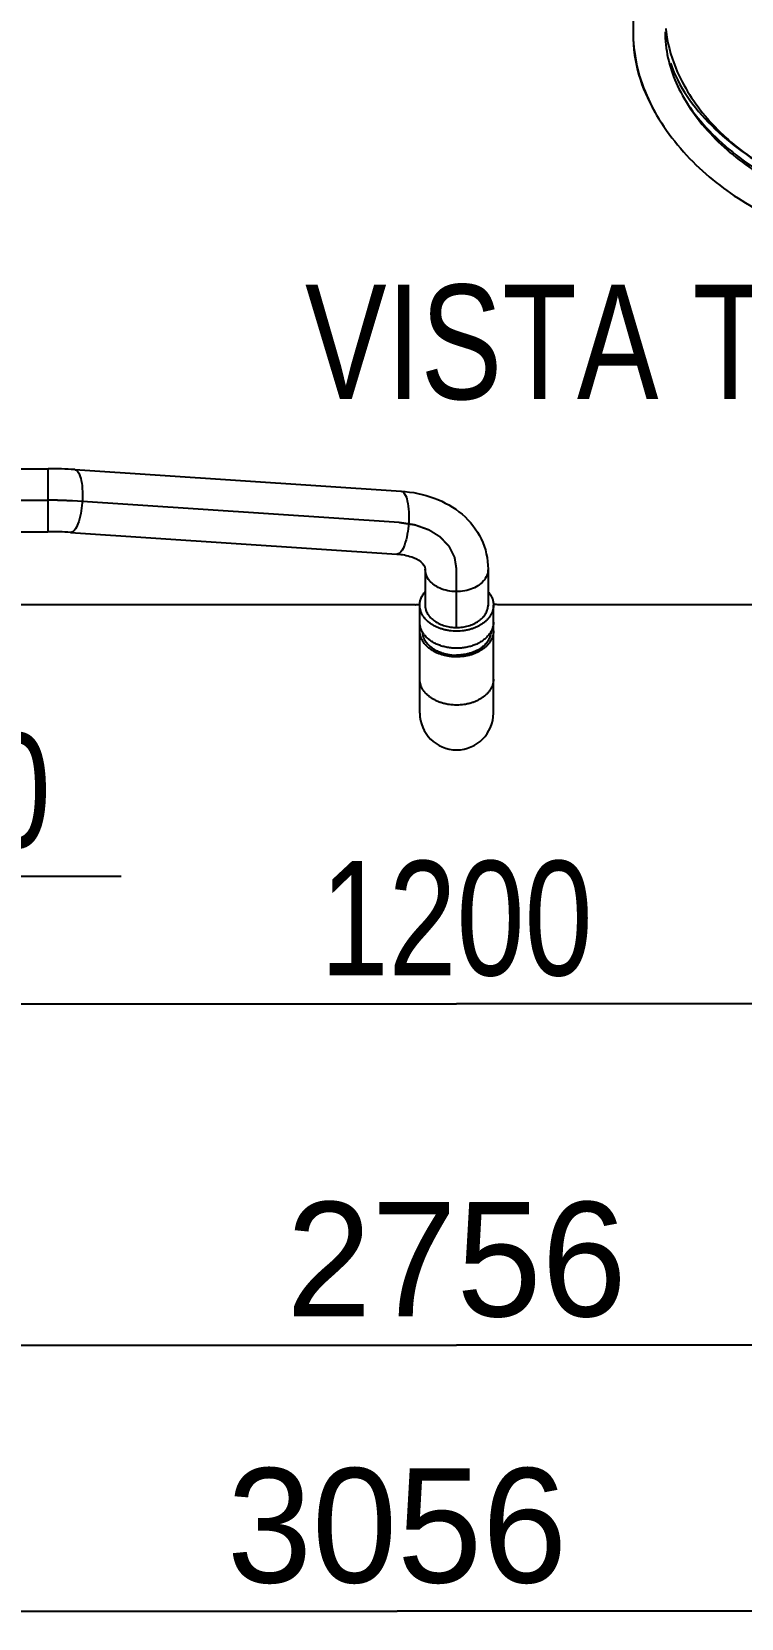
# Model space of a CAD drawing. Header units: millimetres. Extents: x 0 to 10500, y 0 to 7425.
# Drawn here: x 3070 to 3535, y 3800 to 4840 of the extents above; entities that cross this region are included whole.
import ezdxf

# ---------------------------------------------------------------- set-up
doc = ezdxf.new("R2010")
doc.units = ezdxf.units.MM
doc.header["$LTSCALE"] = 577.5
doc.linetypes.add('CENTER', pattern=[0.6, 0.375, -0.075, 0.075, -0.075])
doc.layers.get('0').update_dxf_attribs({"linetype": 'CONTINUOUS'})
for name, color, linetype in [('02___PRT_ALL_AXES', 7, 'CONTINUOUS'), ('DEFAULT_1', 7, 'CENTER'), ('NOTES3D', 7, 'CONTINUOUS')]:
    doc.layers.add(name, color=color, linetype=linetype)
doc.styles.get("Standard").update_dxf_attribs({"font": 'txt', "width": 0.85})
doc.styles.add('TEXTSTYLE_2', font='txt', dxfattribs={"width": 0.8})
doc.styles.add('TEXTSTYLE_3', font='txt')
doc.dimstyles.new('DIMSTYLE_1', dxfattribs={"dimtxt": 75, "dimasz": 3.5, "dimexe": 1.5, "dimexo": 1.5, "dimgap": 18.75, "dimtad": 1, "dimdec": 1, "dimtxsty": 'TEXTSTYLE_2', "dimblk": '_FILLED', "dimblk1": '_FILLED', "dimblk2": '_FILLED', "dimcen": 0.09, "dimadec": 1, "dimazin": 2, "dimtp": 0.1, "dimtm": 0.1, "dimtfac": 1, "dimtdec": 1, "dimtofl": 0, "dimtmove": 0, "dimatfit": 3, "dimldrblk": '_FILLED', "dimfxl": 1, "dimtolj": 1, "dimarcsym": 0})
doc.dimstyles.new('DIMSTYLE_2', dxfattribs={"dimtxt": 75, "dimasz": 3.5, "dimexe": 1.5, "dimexo": 1.5, "dimgap": 18.75, "dimtad": 1, "dimdec": 1, "dimtxsty": 'TEXTSTYLE_3', "dimblk": '_FILLED', "dimblk1": '_FILLED', "dimblk2": '_FILLED', "dimcen": 0.09, "dimadec": 1, "dimazin": 2, "dimtp": 0.1, "dimtm": 0.1, "dimtfac": 1, "dimtdec": 1, "dimtofl": 0, "dimtmove": 0, "dimatfit": 3, "dimldrblk": '_FILLED', "dimfxl": 1, "dimtolj": 1, "dimarcsym": 0})
doc.dimstyles.get("Standard").update_dxf_attribs({"dimtxt": 3.5, "dimasz": 3.5, "dimexe": 1.5, "dimexo": 1.5, "dimtad": 1, "dimdec": 1, "dimtxsty": 'Standard', "dimblk": '_FILLED', "dimblk1": '_FILLED', "dimblk2": '_FILLED', "dimcen": 0.09, "dimadec": 1, "dimazin": 2, "dimtol": 1, "dimtp": 0.1, "dimtm": 0.1, "dimtfac": 1, "dimtdec": 1, "dimtofl": 0, "dimtmove": 0, "dimatfit": 3, "dimldrblk": '_FILLED', "dimfxl": 1, "dimtolj": 1, "dimarcsym": 0})

# ---------------------------------------------------------------- blocks, each defined once
blk = doc.blocks.new('_FILLED')
at = {"color": 0, "linetype": 'ByBlock'}
blk.add_solid([(0, 0), (-1, 0.21), (-1, -0.21)], dxfattribs=at)
blk = doc.blocks.new('*D4')
at = {"color": 2, "linetype": 'Continuous', "transparency": 16777216}
for p, q in [((2873.6, 4305), (2873.6, 4370.9)), ((2623.6, 4305), (2623.6, 4338)), ((2623.6, 4284.7), (2623.6, 4305)), ((2873.6, 4284.7), (2873.6, 4305)), ((2623.6, 4286.2), (2748.6, 4286.2)), ((2873.6, 4286.2), (2748.6, 4286.2)), ((2748.6, 4286.2), (3128.6, 4286.2))]:
    blk.add_line(p, q, dxfattribs=at)
at = {"color": 2, "linetype": 'Continuous', "transparency": 16777216, "xscale": 3.5, "yscale": 3.5, "zscale": 3.5, "rotation": 180}
blk.add_blockref('_FILLED', (2623.6, 4286.2), dxfattribs=at)
at = {"color": 2, "linetype": 'Continuous', "transparency": 16777216, "xscale": 3.5, "yscale": 3.5, "zscale": 3.5}
blk.add_blockref('_FILLED', (2873.6, 4286.2), dxfattribs=at)
at = {"color": 2, "linetype": 'Continuous', "transparency": 16777216, "insert": (2948.6, 4380), "char_height": 75, "width": 180, "attachment_point": 1, "line_spacing_factor": 0.9, "style": 'TEXTSTYLE_2'}
blk.add_mtext('250', dxfattribs=at)
blk = doc.blocks.new('*D6')
at = {"color": 2, "linetype": 'Continuous', "transparency": 16777216}
for p, q in [((2748.6, 4306.7), (2748.6, 4221.2)), ((3948.6, 4306.7), (3948.6, 4221.2)), ((2748.6, 4221.2), (2748.6, 4201)), ((3948.6, 4221.2), (3948.6, 4201)), ((2748.6, 4202.5), (3348.6, 4202.5)), ((3948.6, 4202.5), (3348.6, 4202.5))]:
    blk.add_line(p, q, dxfattribs=at)
at = {"color": 2, "linetype": 'Continuous', "transparency": 16777216, "xscale": 3.5, "yscale": 3.5, "zscale": 3.5, "rotation": 180}
blk.add_blockref('_FILLED', (2748.6, 4202.5), dxfattribs=at)
at = {"color": 2, "linetype": 'Continuous', "transparency": 16777216, "xscale": 3.5, "yscale": 3.5, "zscale": 3.5}
blk.add_blockref('_FILLED', (3948.6, 4202.5), dxfattribs=at)
at = {"color": 2, "linetype": 'Continuous', "transparency": 16777216, "insert": (3348.6, 4296.2), "char_height": 75, "width": 240, "attachment_point": 2, "line_spacing_factor": 0.9, "style": 'TEXTSTYLE_2'}
blk.add_mtext('1200', dxfattribs=at)
blk = doc.blocks.new('*D21')
at = {"color": 2, "linetype": 'Continuous', "transparency": 16777216}
for p, q in [((1970.6, 4373.7), (1970.6, 3997.7)), ((4726.6, 4373.7), (4726.6, 3997.7)), ((1970.6, 3997.7), (1970.6, 3977.4)), ((4726.6, 3997.7), (4726.6, 3977.4)), ((1970.6, 3978.9), (3348.6, 3978.9)), ((4726.6, 3978.9), (3348.6, 3978.9))]:
    blk.add_line(p, q, dxfattribs=at)
at = {"color": 2, "linetype": 'Continuous', "transparency": 16777216, "xscale": 3.5, "yscale": 3.5, "zscale": 3.5, "rotation": 180}
blk.add_blockref('_FILLED', (1970.6, 3978.9), dxfattribs=at)
at = {"color": 2, "linetype": 'Continuous', "transparency": 16777216, "xscale": 3.5, "yscale": 3.5, "zscale": 3.5}
blk.add_blockref('_FILLED', (4726.6, 3978.9), dxfattribs=at)
at = {"color": 2, "linetype": 'Continuous', "transparency": 16777216, "insert": (3348.6, 4072.7), "char_height": 75, "width": 300, "attachment_point": 2, "line_spacing_factor": 0.9, "style": 'TEXTSTYLE_3'}
blk.add_mtext('2756', dxfattribs=at)
blk = doc.blocks.new('*D22')
at = {"color": 2, "linetype": 'Continuous', "transparency": 16777216}
for p, q in [((4837.5, 4680.7), (4837.5, 3823.2)), ((1781.6, 4476.2), (1781.6, 3823.2)), ((1781.6, 3823.2), (1781.6, 3803)), ((4837.5, 3823.2), (4837.5, 3803)), ((1781.6, 3804.5), (3309.6, 3804.5)), ((4837.5, 3804.5), (3309.6, 3804.5))]:
    blk.add_line(p, q, dxfattribs=at)
at = {"color": 2, "linetype": 'Continuous', "transparency": 16777216, "xscale": 3.5, "yscale": 3.5, "zscale": 3.5, "rotation": 180}
blk.add_blockref('_FILLED', (1781.6, 3804.5), dxfattribs=at)
at = {"color": 2, "linetype": 'Continuous', "transparency": 16777216, "xscale": 3.5, "yscale": 3.5, "zscale": 3.5}
blk.add_blockref('_FILLED', (4837.5, 3804.5), dxfattribs=at)
at = {"color": 2, "linetype": 'Continuous', "transparency": 16777216, "insert": (3309.6, 3898.2), "char_height": 75, "width": 300, "attachment_point": 2, "line_spacing_factor": 0.9, "style": 'TEXTSTYLE_3'}
blk.add_mtext('3056', dxfattribs=at)

msp = doc.modelspace()

# ---------------------------------------------------------------- linework, layer by layer
at = {"color": 7, "linetype": 'Continuous'}
for p, q in [((3467.93, 5256.86), (3464.39, 4838.35)), ((3478.88, 4786.87), (3479.03, 4786.6)), ((2944.3, 4553.31), (3080.7, 4553.31)), ((3080.51, 4553.31), (3080.51, 4512.03)), ((3098.18, 4552.74), (3312.24, 4538.58)), ((2944.3, 4512.03), (3080.62, 4512.03)), ((3095.52, 4511.55), (3095.46, 4511.55)), ((3095.46, 4511.55), (3309.51, 4497.39)), ((3309.58, 4497.39), (3309.51, 4497.39)), ((3328.01, 4487.36), (3328.01, 4463.36)), ((3369.28, 4487.36), (3369.28, 4463.36)), ((3324.49, 4393.17), (3324.49, 4463.87)), ((3372.79, 4393.17), (3372.79, 4463.87))]:
    msp.add_line(p, q, dxfattribs=at)
at = {"color": 3, "linetype": 'Continuous'}
for p, q in [((3321.64, 4464.17), (2959.3, 4464.17)), ((3321.67, 4464.17), (3321.64, 4464.17)), ((3375.64, 4464.17), (3375.61, 4464.17)), ((3826.64, 4464.17), (3375.64, 4464.17))]:
    msp.add_line(p, q, dxfattribs=at)
at = {"color": 7, "linetype": 'Continuous'}
for centre, radius, start, end in [((3559, 4839.12), 94.57, 179.5178, 182.53186), ((3559.91, 4839.11), 74.48, 179.51803, 182.83286), ((3568.48, 4849.71), 83.05, 185.46561, 187.9193), ((3569.55, 4849.85), 84.14, 187.91503, 188.33391), ((3561.89, 4843.05), 76.73, 198.22985, 198.45885), ((3585.15, 4849.03), 123.11, 209.58506, 210.32542), ((3080.71, 4285.62), 267.69, 86.25863, 90.00392), ((3080.8, 4288.66), 264.65, 86.24779, 90.02192), ((3080.7, 4284.58), 227.46, 86.26237, 90.02045), ((3080.77, 4287.44), 224.59, 86.2511, 90.04023), ((3322.31, 4487.36), 46.97, 359.99999, 0.18917), ((3338.33, 4463.87), 10.33, 180.00055, 182.80831), ((3358.96, 4463.87), 10.33, 357.19169, 359.99945), ((3348.64, 4393.17), 24.15, 180, 360)]:
    msp.add_arc(centre, radius, start, end, dxfattribs=at)
at = {"color": 3, "linetype": 'Continuous'}
msp.add_arc((3348.1, 4213.19), 252.49, 83.7447, 84.38568, dxfattribs=at)
at = {"color": 7, "linetype": 'Continuous'}
for points, knots in [([(3464.39, 4838.35), (3464.31, 4828.92), (3467, 4811.33), (3473.99, 4795.47), (3478.08, 4788.25)], [0, 0, 0, 0, 0.5173165, 1, 1, 1, 1]), ([(3486.3, 4837.66), (3487.51, 4829.4), (3493.6, 4809.19), (3513.47, 4779.65), (3543.68, 4754.09), (3579.41, 4736.84), (3618.32, 4728.49), (3657.74, 4729.85), (3691.88, 4740.5), (3711.26, 4752), (3718.76, 4757.56)], [0, 0, 0, 0, 0.0903131, 0.2257826, 0.3612522, 0.4967218, 0.6321914, 0.767661, 0.9031305, 1, 1, 1, 1]), ([(3464.52, 4834.94), (3465.18, 4820.1), (3473.85, 4790.32), (3502.15, 4752.94), (3539.73, 4724.35), (3583.11, 4705.9), (3629.64, 4697.77), (3676.89, 4700.5), (3720.67, 4714.28), (3746.25, 4730.01), (3757.35, 4738.96)], [0, 0, 0, 0, 0.1153591, 0.2435358, 0.3717125, 0.4998893, 0.628066, 0.7562427, 0.8844194, 1, 1, 1, 1]), ([(3485.52, 4835.43), (3486.09, 4823.99), (3492.85, 4800.39), (3517.09, 4768.03), (3550.33, 4742.73), (3589.07, 4726.22), (3630.9, 4718.92), (3673.11, 4721.37), (3713.25, 4734.03), (3744.88, 4754.04), (3760.99, 4770.83), (3766.47, 4778.13)], [0, 0, 0, 0, 0.1037054, 0.220374, 0.3370425, 0.4537111, 0.5703796, 0.6870482, 0.8037168, 0.9203853, 1, 1, 1, 1]), ([(3489.11, 4818.76), (3491.57, 4811.36), (3498.82, 4797.15), (3515.29, 4777.78), (3542.44, 4755.16), (3580.51, 4734.27), (3617.29, 4723.97), (3637.98, 4720.7), (3641.21, 4720.25)], [0, 0, 0, 0, 0.135742, 0.271484, 0.4072261, 0.6787101, 0.9501942, 1, 1, 1, 1]), ([(3497.27, 4797.02), (3504.75, 4784.42), (3526.05, 4761.04), (3563.65, 4737.26), (3591.01, 4727.48), (3603.93, 4724.16)], [0, 0, 0, 0, 0.3496658, 0.7022857, 1, 1, 1, 1]), ([(3098.66, 4552.65), (3099.64, 4552.33), (3101.43, 4549.85), (3103.33, 4542.61), (3103.59, 4531.13), (3101.6, 4519.94), (3098.73, 4513.36), (3096.47, 4511.52), (3095.52, 4511.55)], [0, 0, 0, 0, 0.0697484, 0.1843464, 0.5107555, 0.8296203, 0.9364373, 1, 1, 1, 1]), ([(3098.18, 4552.74), (3098.26, 4552.73), (3098.42, 4552.71), (3098.58, 4552.67), (3098.66, 4552.65)], [0, 0, 0, 0, 0.4963375, 1, 1, 1, 1]), ([(3312.24, 4538.58), (3313.19, 4538.51), (3315.28, 4536.33), (3317.25, 4529.22), (3317.74, 4517.62), (3315.76, 4506.15), (3312.88, 4499.32), (3310.55, 4497.36), (3309.58, 4497.39)], [0, 0, 0, 0, 0.0640029, 0.1728438, 0.4982929, 0.8249868, 0.9350926, 1, 1, 1, 1]), ([(3312.24, 4538.58), (3319.62, 4538.09), (3334.01, 4535.25), (3352.93, 4524.65), (3366.14, 4508.04), (3369.26, 4494.27), (3369.28, 4487.52)], [0, 0, 0, 0, 0.2641147, 0.5153941, 0.7587326, 1, 1, 1, 1]), ([(3309.51, 4497.39), (3312.79, 4497.18), (3318.36, 4496.12), (3325.09, 4493.04), (3328.01, 4489.24), (3328.01, 4487.36)], [0, 0, 0, 0, 0.4408182, 0.747786, 1, 1, 1, 1]), ([(3336.5, 4475.56), (3334.09, 4476.8), (3329.9, 4479.95), (3328.01, 4485.03), (3328.01, 4487.36)], [0, 0, 0, 0, 0.5372494, 1, 1, 1, 1]), ([(3369.28, 4487.36), (3369.28, 4484.62), (3366.55, 4478.59), (3357.79, 4473.54), (3347.08, 4472.11), (3339.72, 4473.9), (3336.5, 4475.56)], [0, 0, 0, 0, 0.2052393, 0.4510021, 0.7284521, 1, 1, 1, 1]), ([(3324.49, 4463.87), (3324.49, 4464.26), (3324.53, 4465.04), (3324.7, 4466.2), (3324.98, 4467.35), (3325.37, 4468.49), (3325.87, 4469.6), (3326.48, 4470.68), (3327.19, 4471.74), (3327.72, 4472.41), (3328.01, 4472.74)], [0, 0, 0, 0, 0.1196961, 0.2399458, 0.3612851, 0.4842157, 0.6091912, 0.7366064, 0.8667899, 1, 1, 1, 1]), ([(3369.28, 4472.74), (3369.56, 4472.41), (3370.1, 4471.74), (3370.81, 4470.68), (3371.41, 4469.6), (3371.91, 4468.49), (3372.31, 4467.35), (3372.59, 4466.2), (3372.76, 4465.04), (3372.79, 4464.26), (3372.79, 4463.87)], [0, 0, 0, 0, 0.1332101, 0.2633936, 0.3908088, 0.5157843, 0.6387149, 0.7600542, 0.8803039, 1, 1, 1, 1]), ([(3348.64, 4446.79), (3347.07, 4446.79), (3344.71, 4446.95), (3341.64, 4447.5), (3339.41, 4448.06), (3337.27, 4448.77), (3335.23, 4449.63), (3333.33, 4450.63), (3331.57, 4451.75), (3329.97, 4452.99), (3328.55, 4454.34), (3327.33, 4455.78), (3326.47, 4457.06), (3325.9, 4458.11), (3325.53, 4458.9), (3325.21, 4459.71), (3324.95, 4460.53), (3324.75, 4461.36), (3324.6, 4462.19), (3324.51, 4463.03), (3324.49, 4463.59), (3324.49, 4463.87)], [0, 0, 0, 0, 0.1448465, 0.2164511, 0.287044, 0.356328, 0.4240406, 0.4899631, 0.5539305, 0.6158411, 0.6756656, 0.7334562, 0.7893532, 0.8166732, 0.8436141, 0.8702186, 0.8965343, 0.9226132, 0.948511, 0.9742864, 1, 1, 1, 1]), ([(3328.01, 4463.36), (3328.02, 4463.13), (3328.06, 4462.66), (3328.16, 4461.96), (3328.32, 4461.27), (3328.58, 4460.35), (3329.04, 4459.21), (3329.64, 4458.13), (3330.2, 4457.29), (3330.67, 4456.67), (3331.18, 4456.07), (3331.91, 4455.28), (3332.94, 4454.35), (3334.3, 4453.33), (3335.79, 4452.41), (3337.4, 4451.59), (3339.11, 4450.89), (3340.91, 4450.3), (3342.78, 4449.84), (3345.36, 4449.4), (3347.33, 4449.27), (3348.64, 4449.27)], [0, 0, 0, 0, 0.0256471, 0.051395, 0.0773002, 0.1034169, 0.1564582, 0.2109053, 0.2387587, 0.2670624, 0.2958383, 0.3251033, 0.3851235, 0.4471762, 0.5112199, 0.5771469, 0.6447922, 0.713942, 0.7843423, 0.855708, 1, 1, 1, 1]), ([(3372.79, 4463.87), (3372.79, 4463.59), (3372.77, 4463.03), (3372.69, 4462.19), (3372.54, 4461.36), (3372.34, 4460.53), (3372.08, 4459.71), (3371.76, 4458.9), (3371.39, 4458.11), (3370.81, 4457.06), (3369.96, 4455.78), (3368.73, 4454.34), (3367.32, 4452.99), (3365.72, 4451.75), (3363.96, 4450.63), (3362.06, 4449.63), (3360.02, 4448.77), (3357.88, 4448.06), (3355.65, 4447.5), (3352.57, 4446.95), (3350.22, 4446.79), (3348.64, 4446.79)], [0, 0, 0, 0, 0.0257136, 0.051489, 0.0773868, 0.1034657, 0.1297814, 0.1563859, 0.1833268, 0.2106468, 0.2665438, 0.3243344, 0.3841589, 0.4460695, 0.5100369, 0.5759594, 0.643672, 0.712956, 0.7835489, 0.8551535, 1, 1, 1, 1]), ([(3348.64, 4449.27), (3349.96, 4449.27), (3351.93, 4449.4), (3354.51, 4449.84), (3356.38, 4450.3), (3358.18, 4450.89), (3359.89, 4451.59), (3361.5, 4452.41), (3362.99, 4453.33), (3364.35, 4454.35), (3365.37, 4455.28), (3366.11, 4456.07), (3366.62, 4456.67), (3367.09, 4457.29), (3367.65, 4458.13), (3368.25, 4459.21), (3368.7, 4460.35), (3368.97, 4461.27), (3369.12, 4461.96), (3369.23, 4462.66), (3369.27, 4463.13), (3369.28, 4463.36)], [0, 0, 0, 0, 0.144292, 0.2156577, 0.286058, 0.3552078, 0.4228531, 0.4887801, 0.5528238, 0.6148765, 0.6748967, 0.7041617, 0.7329376, 0.7612413, 0.7890947, 0.8435418, 0.8965831, 0.9226998, 0.948605, 0.9743529, 1, 1, 1, 1]), ([(3348.64, 4398.35), (3347.07, 4398.35), (3344.71, 4398.52), (3341.64, 4399.06), (3339.41, 4399.62), (3337.27, 4400.34), (3335.23, 4401.2), (3333.33, 4402.19), (3331.57, 4403.32), (3329.97, 4404.56), (3328.55, 4405.9), (3327.33, 4407.34), (3326.47, 4408.62), (3325.9, 4409.67), (3325.53, 4410.47), (3325.21, 4411.28), (3324.95, 4412.09), (3324.75, 4412.92), (3324.6, 4413.75), (3324.51, 4414.59), (3324.49, 4415.15), (3324.49, 4415.43)], [0, 0, 0, 0, 0.1448465, 0.2164511, 0.287044, 0.356328, 0.4240406, 0.4899631, 0.5539305, 0.6158411, 0.6756656, 0.7334562, 0.7893532, 0.8166732, 0.8436141, 0.8702186, 0.8965343, 0.9226132, 0.948511, 0.9742864, 1, 1, 1, 1]), ([(3372.79, 4415.43), (3372.79, 4415.15), (3372.77, 4414.59), (3372.69, 4413.75), (3372.54, 4412.92), (3372.34, 4412.09), (3372.08, 4411.28), (3371.76, 4410.47), (3371.39, 4409.67), (3370.81, 4408.62), (3369.96, 4407.34), (3368.73, 4405.9), (3367.32, 4404.56), (3365.72, 4403.32), (3363.96, 4402.19), (3362.06, 4401.2), (3360.02, 4400.34), (3357.88, 4399.62), (3355.65, 4399.06), (3352.57, 4398.52), (3350.22, 4398.35), (3348.64, 4398.35)], [0, 0, 0, 0, 0.0257136, 0.051489, 0.0773868, 0.1034657, 0.1297814, 0.1563859, 0.1833268, 0.2106468, 0.2665438, 0.3243344, 0.3841589, 0.4460695, 0.5100369, 0.5759594, 0.643672, 0.712956, 0.7835489, 0.8551535, 1, 1, 1, 1])]:
    msp.add_open_spline(points, degree=3, knots=knots, dxfattribs=at)
at = {"color": 3, "linetype": 'Continuous'}
msp.add_open_spline([(3321.64, 4464.17), (3321.7, 4464.19), (3321.95, 4464.18), (3322.48, 4464.27), (3323.37, 4464.35), (3324.07, 4464.43), (3324.48, 4464.47)], degree=3, knots=[0, 0, 0, 0, 0.063678, 0.253691, 0.5672601, 1, 1, 1, 1], dxfattribs=at)
at = {"layer": '02___PRT_ALL_AXES', "color": 7, "linetype": 'Continuous'}
for centre, radius, start, end in [((3336.71, 4447.03), 12.22, 166.58237, 179.96556), ((3340.72, 4454.76), 16.76, 216.79032, 220.25855), ((3356.31, 4454.97), 17.1, 319.74924, 320.13007), ((3360.57, 4447.03), 12.22, 0.03444, 13.41763), ((3347.08, 4457.98), 27.8, 245.68268, 248.70889), ((3346.86, 4456.53), 25.18, 243.9938, 247.72764)]:
    msp.add_arc(centre, radius, start, end, dxfattribs=at)
for points, knots in [([(3327.29, 4444.72), (3327.06, 4445.02), (3326.64, 4445.64), (3326.07, 4446.59), (3325.59, 4447.58), (3325.19, 4448.58), (3324.88, 4449.59), (3324.66, 4450.62), (3324.52, 4451.66), (3324.49, 4452.35), (3324.49, 4452.7)], [0, 0, 0, 0, 0.1317874, 0.2610308, 0.3879767, 0.5129204, 0.6362014, 0.7581982, 0.8793206, 1, 1, 1, 1]), ([(3372.79, 4452.7), (3372.79, 4452.32), (3372.76, 4451.55), (3372.6, 4450.42), (3372.33, 4449.29), (3371.95, 4448.18), (3371.48, 4447.09), (3370.9, 4446.03), (3370.22, 4444.99), (3369.71, 4444.33), (3369.44, 4444.01)], [0, 0, 0, 0, 0.1199076, 0.2403447, 0.3618245, 0.4848291, 0.6097962, 0.7371097, 0.8670919, 1, 1, 1, 1]), ([(3335.63, 4432.65), (3334.8, 4433.03), (3333.2, 4433.85), (3330.99, 4435.32), (3329.06, 4436.97), (3327.69, 4438.49), (3326.77, 4439.78), (3326.17, 4440.76), (3325.66, 4441.77), (3325.23, 4442.8), (3324.9, 4443.84), (3324.67, 4444.9), (3324.53, 4445.97), (3324.49, 4446.68), (3324.49, 4447.04)], [0, 0, 0, 0, 0.1428558, 0.2802963, 0.4120157, 0.5380484, 0.5990882, 0.6588976, 0.7175923, 0.775313, 0.8322232, 0.8885061, 0.9443614, 1, 1, 1, 1]), ([(3326.08, 4446.6), (3326.09, 4446.37), (3326.12, 4445.89), (3326.22, 4445.17), (3326.36, 4444.46), (3326.61, 4443.51), (3327.04, 4442.35), (3327.72, 4440.99), (3328.58, 4439.69), (3329.59, 4438.44), (3330.76, 4437.27), (3331.62, 4436.55), (3332.08, 4436.2)], [0, 0, 0, 0, 0.0579129, 0.1160122, 0.174411, 0.2332183, 0.3524125, 0.4743933, 0.599767, 0.7289874, 0.862351, 1, 1, 1, 1]), ([(3348.64, 4435.62), (3347.61, 4435.62), (3345.54, 4435.71), (3342.49, 4436.13), (3339.54, 4436.83), (3336.74, 4437.78), (3334.14, 4438.98), (3332.15, 4440.19), (3330.69, 4441.25), (3329.37, 4442.36), (3328.47, 4443.28), (3327.92, 4443.92)], [0, 0, 0, 0, 0.1351888, 0.2692628, 0.4011538, 0.5298888, 0.6546389, 0.7747706, 0.8330009, 0.8899567, 1, 1, 1, 1]), ([(3372.79, 4447.04), (3372.79, 4446.76), (3372.77, 4446.2), (3372.69, 4445.36), (3372.54, 4444.53), (3372.34, 4443.7), (3372.08, 4442.88), (3371.76, 4442.07), (3371.39, 4441.28), (3370.81, 4440.23), (3369.96, 4438.95), (3368.73, 4437.51), (3367.32, 4436.17), (3365.72, 4434.92), (3363.96, 4433.8), (3362.06, 4432.8), (3360.02, 4431.94), (3357.88, 4431.23), (3355.65, 4430.67), (3352.57, 4430.12), (3350.22, 4429.96), (3348.64, 4429.96)], [0, 0, 0, 0, 0.0257136, 0.051489, 0.0773868, 0.1034657, 0.1297814, 0.1563859, 0.1833268, 0.2106468, 0.2665438, 0.3243344, 0.3841589, 0.4460695, 0.5100369, 0.5759594, 0.643672, 0.712956, 0.7835489, 0.8551535, 1, 1, 1, 1]), ([(3369.36, 4443.92), (3368.82, 4443.28), (3367.92, 4442.36), (3366.6, 4441.25), (3365.14, 4440.19), (3363.15, 4438.98), (3360.54, 4437.78), (3357.74, 4436.83), (3354.79, 4436.13), (3351.74, 4435.71), (3349.68, 4435.62), (3348.64, 4435.62)], [0, 0, 0, 0, 0.1100433, 0.1669991, 0.2252294, 0.3453611, 0.4701112, 0.5988462, 0.7307372, 0.8648112, 1, 1, 1, 1]), ([(3371.21, 4446.6), (3371.19, 4446.14), (3371.09, 4445.21), (3370.78, 4443.82), (3370.3, 4442.47), (3369.65, 4441.15), (3368.84, 4439.87), (3367.88, 4438.66), (3366.78, 4437.5), (3365.96, 4436.79), (3365.53, 4436.45)], [0, 0, 0, 0, 0.1163563, 0.2338523, 0.3532946, 0.4753936, 0.6007369, 0.7297734, 0.8628073, 1, 1, 1, 1]), ([(3332.08, 4436.2), (3332.65, 4435.76), (3333.86, 4434.94), (3335.15, 4434.23), (3335.82, 4433.9)], [0, 0, 0, 0, 0.491342, 1, 1, 1, 1]), ([(3348.64, 4429.96), (3348.14, 4429.96), (3347.12, 4429.98), (3345.36, 4430.1), (3343.37, 4430.35), (3341.17, 4430.77), (3339.04, 4431.34), (3337.66, 4431.82), (3336.98, 4432.08)], [0, 0, 0, 0, 0.1275831, 0.2549136, 0.44487, 0.6328759, 0.8181562, 1, 1, 1, 1]), ([(3337.32, 4433.23), (3338.19, 4432.88), (3339.76, 4432.33), (3342.07, 4431.74), (3344.96, 4431.23), (3347.17, 4431.08), (3348.64, 4431.08)], [0, 0, 0, 0, 0.2427092, 0.4289269, 0.6178336, 1, 1, 1, 1]), ([(3365.53, 4436.45), (3364.44, 4435.58), (3362.94, 4434.63), (3361.03, 4433.69), (3359.67, 4433.09), (3357.9, 4432.45), (3355.67, 4431.84), (3353.37, 4431.4), (3351.02, 4431.14), (3349.44, 4431.08), (3348.64, 4431.08)], [0, 0, 0, 0, 0.2320494, 0.292529, 0.3538778, 0.4789257, 0.6066996, 0.736591, 0.8679287, 1, 1, 1, 1])]:
    msp.add_open_spline(points, degree=3, knots=knots, dxfattribs=at)
at = {"layer": 'DEFAULT_1', "color": 2, "linetype": 'CENTER'}
for p, q in [((2944.3, 4532.67), (3080.51, 4532.67)), ((3310.87, 4517.98), (3096.82, 4532.15)), ((3348.64, 4449.27), (3348.64, 4487.36))]:
    msp.add_line(p, q, dxfattribs=at)
for points, knots in [([(3096.82, 4532.15), (3096.49, 4532.16), (3095.84, 4532.2), (3095.11, 4532.25), (3094.62, 4532.28), (3094.42, 4532.29), (3094.25, 4532.3), (3094.09, 4532.31), (3093.8, 4532.32), (3093.39, 4532.34), (3092.89, 4532.37), (3092.4, 4532.39), (3091.98, 4532.41), (3091.69, 4532.43), (3091.53, 4532.43), (3091.36, 4532.44), (3091.15, 4532.45), (3090.65, 4532.47), (3090.07, 4532.49), (3089.48, 4532.51), (3089.15, 4532.52), (3088.9, 4532.54), (3088.64, 4532.54), (3088.31, 4532.55), (3087.88, 4532.56), (3087.46, 4532.57), (3087.12, 4532.58), (3086.87, 4532.59), (3086.62, 4532.6), (3086.43, 4532.6), (3086.3, 4532.61), (3086.25, 4532.61), (3086.21, 4532.61), (3086.16, 4532.61), (3086.08, 4532.61), (3085.97, 4532.61), (3085.79, 4532.61), (3085.56, 4532.62), (3085.2, 4532.62), (3084.75, 4532.63), (3084.3, 4532.64), (3083.94, 4532.65), (3083.71, 4532.65), (3083.53, 4532.65), (3083.42, 4532.65), (3083.33, 4532.66), (3083.24, 4532.66), (3083.09, 4532.66), (3082.87, 4532.66), (3082.52, 4532.66), (3082.08, 4532.66), (3081.38, 4532.67), (3080.86, 4532.67), (3080.51, 4532.67)], [0, 0, 0, 0, 0.0625, 0.125, 0.140625, 0.15625, 0.1640625, 0.171875, 0.1875, 0.21875, 0.25, 0.28125, 0.3125, 0.328125, 0.3359375, 0.34375, 0.359375, 0.375, 0.4375, 0.46875, 0.484375, 0.5, 0.515625, 0.53125, 0.5625, 0.59375, 0.609375, 0.625, 0.640625, 0.65625, 0.6601562, 0.6640625, 0.6660156, 0.6679688, 0.671875, 0.6796875, 0.6875, 0.703125, 0.71875, 0.75, 0.78125, 0.796875, 0.8125, 0.8203125, 0.828125, 0.8320312, 0.8359375, 0.84375, 0.859375, 0.875, 0.90625, 0.9375, 1, 1, 1, 1]), ([(3348.64, 4487.36), (3348.57, 4487.84), (3348.46, 4488.57), (3348.31, 4489.54), (3348.2, 4490.26), (3348.08, 4490.99), (3347.97, 4491.71), (3347.86, 4492.44), (3347.77, 4493.05), (3347.69, 4493.53), (3347.65, 4493.83), (3347.61, 4494.07), (3347.58, 4494.26), (3347.55, 4494.44), (3347.52, 4494.62), (3347.5, 4494.77), (3347.49, 4494.88), (3347.48, 4494.94), (3347.47, 4494.98), (3347.46, 4495.03), (3347.46, 4495.06), (3347.45, 4495.08), (3347.45, 4495.09), (3347.45, 4495.11), (3347.44, 4495.12), (3347.43, 4495.14), (3347.42, 4495.16), (3347.4, 4495.2), (3347.37, 4495.25), (3347.34, 4495.32), (3347.3, 4495.41), (3347.24, 4495.52), (3347.17, 4495.65), (3347.09, 4495.82), (3346.98, 4496.04), (3346.84, 4496.32), (3346.68, 4496.65), (3346.51, 4496.98), (3346.29, 4497.42), (3346.02, 4497.98), (3345.69, 4498.64), (3345.36, 4499.3), (3345.08, 4499.85), (3344.86, 4500.3), (3344.7, 4500.63), (3344.53, 4500.96), (3344.39, 4501.24), (3344.28, 4501.46), (3344.2, 4501.62), (3344.13, 4501.76), (3344.08, 4501.87), (3344.04, 4501.95), (3344, 4502.02), (3343.97, 4502.08), (3343.96, 4502.11), (3343.94, 4502.14), (3343.93, 4502.16), (3343.93, 4502.17), (3343.92, 4502.18), (3343.92, 4502.18), (3343.91, 4502.19), (3343.89, 4502.21), (3343.87, 4502.24), (3343.83, 4502.27), (3343.8, 4502.31), (3343.76, 4502.36), (3343.68, 4502.44), (3343.56, 4502.56), (3343.43, 4502.71), (3343.29, 4502.85), (3343.16, 4502.99), (3342.97, 4503.19), (3342.75, 4503.43), (3342.39, 4503.81), (3341.93, 4504.29), (3341.39, 4504.87), (3340.84, 4505.45), (3340.39, 4505.93), (3340.03, 4506.32), (3339.76, 4506.61), (3339.49, 4506.89), (3339.21, 4507.18), (3338.99, 4507.42), (3338.81, 4507.62), (3338.67, 4507.76), (3338.53, 4507.91), (3338.42, 4508.03), (3338.33, 4508.12), (3338.27, 4508.18), (3338.23, 4508.23), (3338.19, 4508.27), (3338.17, 4508.3), (3338.15, 4508.32), (3338.13, 4508.33), (3338.13, 4508.34), (3338.11, 4508.35), (3338.1, 4508.36), (3338.07, 4508.37), (3338.04, 4508.39), (3337.99, 4508.42), (3337.93, 4508.46), (3337.86, 4508.51), (3337.74, 4508.58), (3337.59, 4508.67), (3337.41, 4508.79), (3337.23, 4508.9), (3336.99, 4509.05), (3336.7, 4509.23), (3336.34, 4509.46), (3335.98, 4509.68), (3335.63, 4509.9), (3335.15, 4510.2), (3334.55, 4510.57), (3333.84, 4511.02), (3333.13, 4511.47), (3332.53, 4511.84), (3332.05, 4512.14), (3331.76, 4512.33), (3331.52, 4512.48), (3331.34, 4512.59), (3331.16, 4512.7), (3330.98, 4512.81), (3330.83, 4512.9), (3330.71, 4512.98), (3330.64, 4513.03), (3330.58, 4513.06), (3330.55, 4513.08), (3330.52, 4513.1), (3330.51, 4513.1), (3330.5, 4513.11), (3330.48, 4513.12), (3330.46, 4513.13), (3330.43, 4513.14), (3330.38, 4513.15), (3330.31, 4513.18), (3330.22, 4513.21), (3330.11, 4513.25), (3329.97, 4513.3), (3329.79, 4513.36), (3329.58, 4513.44), (3329.29, 4513.54), (3328.93, 4513.67), (3328.5, 4513.82), (3328.07, 4513.98), (3327.5, 4514.18), (3326.78, 4514.43), (3325.93, 4514.74), (3325.07, 4515.05), (3324.35, 4515.3), (3323.78, 4515.5), (3323.35, 4515.66), (3322.92, 4515.81), (3322.56, 4515.94), (3322.27, 4516.04), (3322.06, 4516.12), (3321.88, 4516.18), (3321.74, 4516.23), (3321.63, 4516.27), (3321.54, 4516.3), (3321.47, 4516.33), (3321.42, 4516.34), (3321.39, 4516.35), (3321.37, 4516.36), (3321.35, 4516.37), (3321.33, 4516.37), (3321.29, 4516.38), (3321.24, 4516.39), (3321.16, 4516.4), (3321.06, 4516.41), (3320.89, 4516.44), (3320.69, 4516.47), (3320.44, 4516.51), (3320.2, 4516.55), (3319.95, 4516.59), (3319.63, 4516.64), (3319.22, 4516.7), (3318.56, 4516.8), (3317.75, 4516.93), (3316.76, 4517.08), (3315.78, 4517.23), (3314.8, 4517.38), (3313.82, 4517.53), (3312.51, 4517.73), (3311.53, 4517.88), (3310.87, 4517.98)], [0, 0, 0, 0, 0.03125, 0.046875, 0.0625, 0.078125, 0.09375, 0.109375, 0.125, 0.1328125, 0.140625, 0.1445312, 0.1484375, 0.1523438, 0.15625, 0.1601562, 0.1621094, 0.1630859, 0.1640625, 0.1650391, 0.1660156, 0.1662598, 0.1665039, 0.166748, 0.1669922, 0.1674805, 0.1679688, 0.1689453, 0.1699219, 0.171875, 0.1738281, 0.1757812, 0.1796875, 0.1835938, 0.1875, 0.1953125, 0.203125, 0.2109375, 0.21875, 0.234375, 0.25, 0.265625, 0.28125, 0.2890625, 0.296875, 0.3046875, 0.3125, 0.3164062, 0.3203125, 0.3242188, 0.3261719, 0.328125, 0.3300781, 0.3310547, 0.3320312, 0.3325195, 0.3330078, 0.333252, 0.333374, 0.3334961, 0.3337402, 0.3339844, 0.3349609, 0.3359375, 0.3369141, 0.3378906, 0.3398438, 0.34375, 0.3476562, 0.3515625, 0.3554688, 0.359375, 0.3671875, 0.375, 0.390625, 0.40625, 0.421875, 0.4375, 0.4453125, 0.453125, 0.4609375, 0.46875, 0.4765625, 0.4804688, 0.484375, 0.4882812, 0.4921875, 0.4941406, 0.4960938, 0.4970703, 0.4980469, 0.4990234, 0.4995117, 0.4997559, 0.5, 0.5002441, 0.5004883, 0.5009766, 0.5019531, 0.5029297, 0.5039062, 0.5058594, 0.5078125, 0.5117188, 0.515625, 0.5195312, 0.5234375, 0.53125, 0.5390625, 0.546875, 0.5546875, 0.5625, 0.578125, 0.59375, 0.609375, 0.625, 0.6328125, 0.640625, 0.6445312, 0.6484375, 0.6523438, 0.65625, 0.6601562, 0.6621094, 0.6640625, 0.6650391, 0.6660156, 0.6662598, 0.6665039, 0.666748, 0.6669922, 0.6674805, 0.6679688, 0.6689453, 0.6699219, 0.671875, 0.6738281, 0.6757812, 0.6796875, 0.6835938, 0.6875, 0.6953125, 0.703125, 0.7109375, 0.71875, 0.734375, 0.75, 0.765625, 0.78125, 0.7890625, 0.796875, 0.8046875, 0.8125, 0.8164062, 0.8203125, 0.8242188, 0.8261719, 0.828125, 0.8300781, 0.8310547, 0.8320312, 0.8325195, 0.8330078, 0.833252, 0.8334961, 0.8339844, 0.8349609, 0.8359375, 0.8378906, 0.8398438, 0.84375, 0.8476562, 0.8515625, 0.8554688, 0.859375, 0.8671875, 0.875, 0.890625, 0.90625, 0.921875, 0.9375, 0.953125, 0.96875, 1, 1, 1, 1])]:
    msp.add_open_spline(points, degree=3, knots=knots, dxfattribs=at)

# ---------------------------------------------------------------- texts
at = {"layer": 'NOTES3D', "color": 2, "linetype": 'Continuous', "insert": (3949.2, 4673.94), "char_height": 75, "width": 960, "attachment_point": 3, "line_spacing_factor": 0.9, "style": 'TEXTSTYLE_2'}
msp.add_mtext('VISTA TRAS. AUX.', dxfattribs=at)

# ---------------------------------------------------------------- dimensions: what is measured, and where the dimension line sits
at = {"color": 2, "linetype": 'Continuous'}
dim = msp.add_linear_dim(base=(1781.64, 3804.5), p1=(4837.47, 4682.17), p2=(1781.64, 4477.67), angle=180, text='3056', dimstyle='DIMSTYLE_2', dxfattribs=at)
dim.commit()
dim.dimension.update_dxf_attribs({"geometry": '*D22', "text_midpoint": (3309.56, 3804.5), "dimtype": 160})
for base, p1, p2, text, dimstyle, picture, middle in [((2873.64, 4286.22), (2623.64, 4339.48), (2873.64, 4372.4), '250', 'DIMSTYLE_1', '*D4', (3038.64, 4286.22)), ((4726.64, 3978.91), (1970.64, 4375.17), (4726.64, 4375.17), '2756', 'DIMSTYLE_2', '*D21', (3348.64, 3978.91)), ((3948.64, 4202.48), (2748.64, 4308.17), (3948.64, 4308.17), '1200', 'DIMSTYLE_1', '*D6', (3348.64, 4202.48))]:
    dim = msp.add_linear_dim(base=base, p1=p1, p2=p2, text=text, dimstyle=dimstyle, dxfattribs=at)
    dim.commit()
    dim.dimension.update_dxf_attribs({"geometry": picture, "text_midpoint": middle, "dimtype": 160})

# ---------------------------------------------------------------- leaders
at = {"layer": 'NOTES3D', "color": 2, "linetype": 'Continuous', "annotation_type": 0, "has_hookline": 1, "hookline_direction": 1, "text_width": 860}
msp.add_leader([(4112.34, 5041.23), (4124.2, 4636.44), (3949.2, 4636.44)], dimstyle='Standard', override={"dimtad": 0}, dxfattribs=at)

doc.saveas('drawing.dxf')
